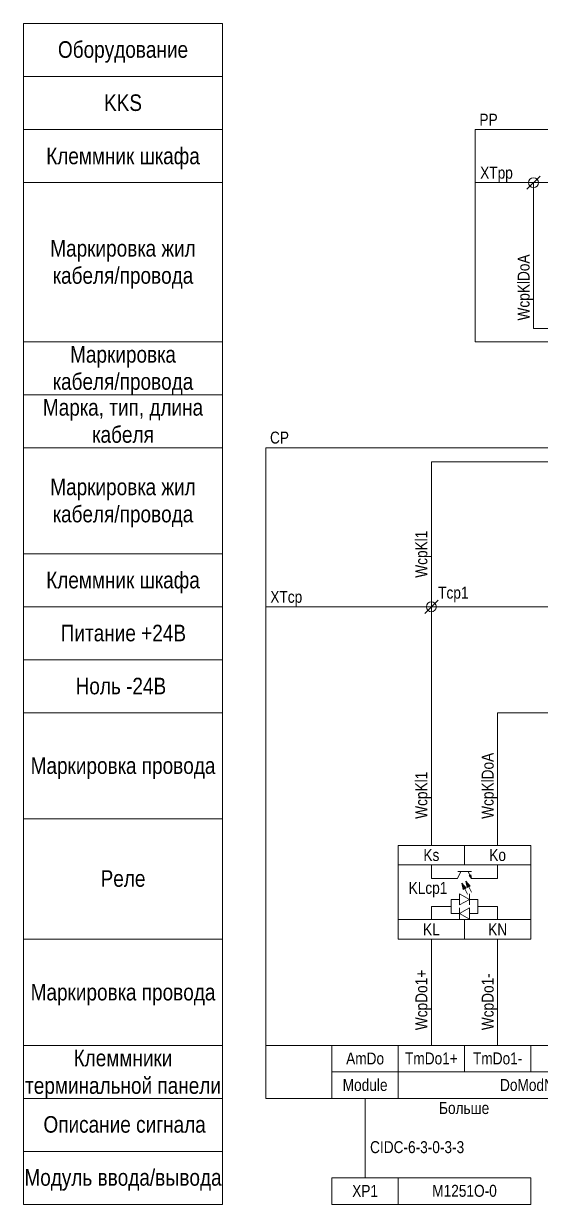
# Model space of a CAD drawing. Header units: millimetres. Extents: x 20 to 215, y -183 to -5.
# Drawn here: x 20 to 98, y -183.2 to -5 of the extents above; entities that cross this region are included whole.
import ezdxf

# ---------------------------------------------------------------- set-up
doc = ezdxf.new("R2010")
doc.units = ezdxf.units.MM
doc.header["$MEASUREMENT"] = 0
doc.linetypes.add('1_1', pattern=[2000, 1000, -1000])
doc.linetypes.add('4_2_1_2', pattern=[6702.777624, 3527.777672, -1763.888836, 0, -1411.111116])
for name, color, linetype in [('cp_names', 7, 'Continuous'), ('cp_params_di', 7, 'Continuous'), ('cp_params_do', 7, 'Continuous'), ('cp_static_di', 7, 'Continuous'), ('cp_static_do', 7, 'Continuous'), ('id_names', 7, 'Continuous'), ('id_params_di', 7, 'Continuous'), ('id_params_do', 7, 'Continuous'), ('id_static_di', 7, 'Continuous'), ('id_static_do', 7, 'Continuous')]:
    doc.layers.add(name, color=color, linetype=linetype)
doc.styles.add('СГЕНЕРИР_СТИЛЬ_1', font='')
doc.styles.get('СГЕНЕРИР_СТИЛЬ_1').set_extended_font_data('Arial Narrow')

msp = doc.modelspace()

# ---------------------------------------------------------------- hatches: boundary and pattern name
at = {"layer": 'cp_static_do', "linetype": 'Continuous', "lineweight": 0, "true_color": 0x000000}
for points in [[(87.59, -134), (87.48, -133.43), (87.21, -133.57)], [(86.15, -134.71), (86.35, -135.66), (86.79, -135.44)], [(86.74, -134.42), (86.93, -135.37), (87.38, -135.15)]]:
    msp.add_hatch(color=18, dxfattribs=at).paths.add_polyline_path(points)

# ---------------------------------------------------------------- linework, layer by layer
at = {"layer": 'cp_names', "color": 7, "linetype": 'Continuous', "lineweight": 15, "ltscale": 100}
for points in [[(20, -85), (50, -85), (50, -69), (20, -69)], [(20, -93), (50, -93), (50, -85), (20, -85)], [(20, -101), (50, -101), (50, -93), (20, -93)], [(20, -109), (50, -109), (50, -101), (20, -101)], [(20, -125), (50, -125), (50, -109), (20, -109)], [(20, -143.18), (50, -143.18), (50, -125), (20, -125)], [(20, -159.18), (50, -159.18), (50, -143.18), (20, -143.18)], [(20, -167.18), (50, -167.18), (50, -159.18), (20, -159.18)], [(20, -175.18), (50, -175.18), (50, -167.18), (20, -167.18)], [(20, -183.18), (50, -183.18), (50, -175.18), (20, -175.18)]]:
    msp.add_lwpolyline(points, close=True, dxfattribs=at)
at = {"layer": 'cp_static_di', "color": 7, "linetype": '1_1', "lineweight": 15, "ltscale": 100}
for p, q in [((214.92, -69), (56.53, -69)), ((56.53, -69), (56.53, -167.18))]:
    msp.add_line(p, q, dxfattribs=at)
at = {"layer": 'cp_static_di', "color": 7, "linetype": 'Continuous', "lineweight": 15, "ltscale": 100}
for p, q in [((81.53, -71.14), (157.12, -71.14)), ((81.53, -71.14), (81.53, -93)), ((80.53, -94), (82.53, -92))]:
    msp.add_line(p, q, dxfattribs=at)
at = {"layer": 'cp_static_di', "color": 7, "linetype": '4_2_1_2', "lineweight": 15, "ltscale": 100}
msp.add_line((56.53, -93), (214.92, -93), dxfattribs=at)
at = {"layer": 'cp_static_di', "color": 7, "linetype": 'Continuous', "lineweight": 15, "ltscale": 100}
msp.add_circle((81.53, -93), 0.75, dxfattribs=at)
at = {"layer": 'cp_static_do', "color": 7, "linetype": 'Continuous', "lineweight": 15, "ltscale": 100}
for p, q in [((81.53, -93), (81.53, -129)), ((91.53, -129), (91.53, -109)), ((103.51, -109), (91.53, -109)), ((85.97, -132.96), (85.46, -134)), ((85.5, -132.96), (87.56, -132.96)), ((87.08, -132.96), (87.35, -133.5)), ((87.21, -133.57), (87.48, -133.43)), ((87.59, -134), (87.21, -133.57)), ((87.59, -134), (87.48, -133.43)), ((86.15, -134.71), (86.79, -135.44)), ((86.15, -134.71), (86.35, -135.66)), ((86.74, -134.42), (87.38, -135.15)), ((86.74, -134.42), (86.93, -135.37)), ((87.38, -135.15), (86.93, -135.37)), ((87.57, -136.08), (87.16, -135.26)), ((86.79, -135.44), (86.35, -135.66)), ((86.98, -136.38), (86.57, -135.55)), ((87.28, -136.31), (87.28, -138)), ((85.78, -140.12), (85.78, -138.43)), ((81.53, -143.18), (81.53, -159.18)), ((91.53, -143.18), (91.53, -159.18)), ((56.53, -159.18), (119.33, -159.18)), ((66.53, -167.18), (66.53, -159.18)), ((56.53, -167.18), (119.33, -167.18)), ((71.53, -167.18), (71.53, -179.18))]:
    msp.add_line(p, q, dxfattribs=at)
for points in [[(76.53, -143.18), (96.53, -143.18), (96.53, -129), (76.53, -129)], [(76.53, -131.96), (86.53, -131.96), (86.53, -129), (76.53, -129)], [(86.53, -131.96), (96.53, -131.96), (96.53, -129), (86.53, -129)], [(85.78, -138), (87.28, -137.15), (85.78, -136.31)], [(87.28, -138.43), (85.78, -139.28), (87.28, -140.12)], [(76.53, -143.18), (86.53, -143.18), (86.53, -140.21), (76.53, -140.21)], [(86.53, -143.18), (96.53, -143.18), (96.53, -140.21), (86.53, -140.21)], [(76.53, -159.18), (86.53, -159.18), (86.53, -163.18), (76.53, -163.18)], [(86.53, -159.18), (96.53, -159.18), (96.53, -163.18), (86.53, -163.18)], [(76.53, -167.18), (66.53, -167.18), (66.53, -163.18), (76.53, -163.18)], [(76.53, -163.18), (119.33, -163.18), (119.33, -167.18), (76.53, -167.18)], [(76.53, -183.18), (66.53, -183.18), (66.53, -179.18), (76.53, -179.18)], [(76.53, -179.18), (96.53, -179.18), (96.53, -183.18), (76.53, -183.18)]]:
    msp.add_lwpolyline(points, close=True, dxfattribs=at)
for points in [[(81.53, -131.96), (81.53, -134), (84.53, -134)], [(91.53, -131.96), (91.53, -134), (87.59, -134)], [(84.53, -134), (85.46, -134)], [(85.78, -139.28), (84.53, -139.28), (84.53, -137.15), (85.78, -137.15)], [(87.28, -137.15), (88.53, -137.15), (88.53, -139.28), (87.28, -139.28)], [(81.53, -140.21), (81.53, -138.21), (84.53, -138.21)], [(91.53, -140.21), (91.53, -138.21), (88.53, -138.21)]]:
    msp.add_lwpolyline(points, dxfattribs=at)
at = {"layer": 'id_names', "color": 7, "linetype": 'Continuous', "lineweight": 15, "ltscale": 100}
for points in [[(20, -13), (50, -13), (50, -5), (20, -5)], [(20, -21), (50, -21), (50, -13), (20, -13)], [(20, -29), (50, -29), (50, -21), (20, -21)], [(20, -53), (50, -53), (50, -29), (20, -29)], [(20, -61), (50, -61), (50, -53), (20, -53)], [(20, -69), (50, -69), (50, -61), (20, -61)]]:
    msp.add_lwpolyline(points, close=True, dxfattribs=at)
at = {"layer": 'id_static_do', "color": 7, "linetype": '1_1', "lineweight": 15, "ltscale": 100}
for p, q in [((214.92, -21), (88.13, -21)), ((88.13, -53), (88.13, -21)), ((214.92, -53), (88.13, -53))]:
    msp.add_line(p, q, dxfattribs=at)
at = {"layer": 'id_static_do', "color": 7, "linetype": 'Continuous', "lineweight": 15, "ltscale": 100}
for p, q in [((95.94, -30), (97.94, -28)), ((96.94, -51), (96.94, -29)), ((96.94, -51), (146.94, -51))]:
    msp.add_line(p, q, dxfattribs=at)
at = {"layer": 'id_static_do', "color": 7, "linetype": '4_2_1_2', "lineweight": 15, "ltscale": 100}
msp.add_line((88.13, -29), (214.92, -29), dxfattribs=at)
at = {"layer": 'id_static_do', "color": 7, "linetype": 'Continuous', "lineweight": 15, "ltscale": 100}
msp.add_circle((96.94, -29), 0.75, dxfattribs=at)

# ---------------------------------------------------------------- texts
at = {"layer": 'cp_names', "color": 7, "linetype": 'Continuous', "lineweight": 15, "insert": (35, -73.66), "char_height": 2.5, "attachment_point": 2, "line_spacing_factor": 0.982786, "style": 'СГЕНЕРИР_СТИЛЬ_1'}
msp.add_mtext('\\A1;{\\pqc;\\fArial Narrow|b0|i0|c204|p34;Маркировка жил\\P\\pqc;\\fArial Narrow|b0|i0|c204|p34;кабеля/провода}', dxfattribs=at)
at = {"layer": 'cp_names', "color": 7, "linetype": 'Continuous', "lineweight": 15, "char_height": 2.5, "attachment_point": 2, "style": 'СГЕНЕРИР_СТИЛЬ_1'}
for s, insert in [('\\A1;{\\pqc;\\fArial Narrow|b0|i0|c204|p34;Клеммник\\fArial Narrow|b0|i0|c204|p34; шкафа}', (35, -87.72)), ('\\A1;{\\pqc;\\fArial Narrow|b0|i0|c204|p34;Питание +24В}', (35.05, -95.71)), ('\\A1;{\\pqc;\\fArial Narrow|b0|i0|c204|p34;Ноль \\fArial Narrow|b0|i0|c204|p34;-24\\fArial Narrow|b0|i0|c204|p34;В}', (34.68, -103.71)), ('\\A1;{\\pqc;\\fArial Narrow|b0|i0|c204|p34;Маркировка \\fArial Narrow|b0|i0|c204|p34;провода}', (35, -115.72)), ('\\A1;{\\pqc;\\fArial Narrow|b0|i0|c204|p34;Реле}', (35, -132.75)), ('\\A1;{\\pqc;\\fArial Narrow|b0|i0|c204|p34;Маркировка \\fArial Narrow|b0|i0|c204|p34;провода}', (35, -149.9)), ('\\A1;{\\pqc;\\fArial Narrow|b0|i0|c204|p34;Описание сигнала}', (35.24, -169.86)), ('\\A1;{\\pqc;\\fArial Narrow|b0|i0|c204|p34;Модуль ввода/вывода}', (35, -177.86))]:
    msp.add_mtext(s, dxfattribs=dict(at, insert=insert))
at = {"layer": 'cp_names', "color": 7, "linetype": 'Continuous', "lineweight": 15, "insert": (35, -159.84), "char_height": 2.5, "width": 30, "attachment_point": 2, "line_spacing_factor": 0.996518, "style": 'СГЕНЕРИР_СТИЛЬ_1'}
msp.add_mtext('\\A1;{\\pqc;\\fArial Narrow|b0|i0|c204|p34;Клеммник\\fArial Narrow|b0|i0|c204|p34;и терминальной панели}', dxfattribs=at)
at = {"layer": 'cp_params_di', "color": 7, "linetype": 'Continuous', "lineweight": 15, "char_height": 1.8, "style": 'СГЕНЕРИР_СТИЛЬ_1'}
for s, insert, attachment_point in [('\\A1;{\\pql;\\fArial Narrow|b0|i0|c204|p34;CP}', (57.18, -66.57), 1), ('\\A1;{\\pqr;\\fArial Narrow|b0|i0|c204|p34;XTcp}', (62.04, -90.6), 3), ('\\A1;{\\pql;\\fArial Narrow|b0|i0|c204|p34;Tcp\\fArial Narrow|b0|i0|c204|p34;1}', (82.55, -89.97), 1)]:
    msp.add_mtext(s, dxfattribs=dict(at, insert=insert, attachment_point=attachment_point))
at = {"layer": 'cp_params_di', "color": 7, "linetype": 'Continuous', "lineweight": 15, "char_height": 1.8, "attachment_point": 1, "rotation": 90, "style": 'СГЕНЕРИР_СТИЛЬ_1'}
for s, insert in [('\\A1;{\\pql;\\fArial Narrow|b0|i0|c204|p34;WcpKl1}', (79.12, -88.62)), ('\\A1;{\\pql;\\fArial Narrow|b0|i0|c204|p34;WcpKlDoA}', (89.12, -125))]:
    msp.add_mtext(s, dxfattribs=dict(at, insert=insert))
at = {"layer": 'cp_params_do', "color": 7, "linetype": 'Continuous', "lineweight": 15, "char_height": 1.8, "attachment_point": 1, "rotation": 90, "style": 'СГЕНЕРИР_СТИЛЬ_1'}
for s, insert in [('\\A1;{\\pql;\\fArial Narrow|b0|i0|c204|p34;WcpKl1}', (79.12, -125)), ('\\A1;{\\pql;\\fArial Narrow|b0|i0|c204|p34;WcpDo1\\fArial Narrow|b0|i0|c204|p34;+}', (79.12, -156.89)), ('\\A1;{\\pql;\\fArial Narrow|b0|i0|c204|p34;WcpDo1\\fArial Narrow|b0|i0|c204|p34;-}', (89.12, -156.89))]:
    msp.add_mtext(s, dxfattribs=dict(at, insert=insert))
at = {"layer": 'cp_params_do', "color": 7, "linetype": 'Continuous', "lineweight": 15, "char_height": 1.8, "attachment_point": 2, "style": 'СГЕНЕРИР_СТИЛЬ_1'}
for s, insert in [('\\A1;{\\pqc;\\fArial Narrow|b0|i0|c204|p34;Ks}', (81.53, -129.56)), ('\\A1;{\\pqc;\\fArial Narrow|b0|i0|c204|p34;K\\fArial Narrow|b0|i0|c204|p34;o}', (91.53, -129.56)), ('\\A1;{\\pqc;\\fArial Narrow|b0|i0|c204|p34;KLcp\\fArial Narrow|b0|i0|c204|p34;1}', (81.02, -134.52)), ('\\A1;{\\pqc;\\fArial Narrow|b0|i0|c204|p34;KL}', (81.53, -140.78)), ('\\A1;{\\pqc;\\fArial Narrow|b0|i0|c204|p34;KN}', (91.53, -140.78)), ('\\A1;{\\pqc;\\fArial Narrow|b0|i0|c204|p34;Am\\fArial Narrow|b0|i0|c204|p34;Do}', (71.53, -160.26)), ('\\A1;{\\pqc;\\fArial Narrow|b0|i0|c204|p34;TmD\\fArial Narrow|b0|i0|c204|p34;o\\fArial Narrow|b0|i0|c204|p34;1+}', (81.53, -160.25)), ('\\A1;{\\pqc;\\fArial Narrow|b0|i0|c204|p34;TmD\\fArial Narrow|b0|i0|c204|p34;o\\fArial Narrow|b0|i0|c204|p34;1-}', (91.53, -160.25)), ('\\A1;{\\pqc;\\fArial Narrow|b0|i0|c204|p34;D\\fArial Narrow|b0|i0|c204|p34;o\\fArial Narrow|b0|i0|c204|p34;ModName}', (97.96, -164.26))]:
    msp.add_mtext(s, dxfattribs=dict(at, insert=insert))
at = {"layer": 'cp_static_do', "color": 7, "linetype": 'Continuous', "lineweight": 15, "char_height": 1.8, "attachment_point": 2, "style": 'СГЕНЕРИР_СТИЛЬ_1'}
for s, insert in [('\\A1;{\\pqc;\\fArial Narrow|b0|i0|c204|p34;Module}', (71.53, -164.26)), ('\\A1;{\\pqc;\\fArial Narrow|b0|i0|c204|p34;Больше}', (86.47, -167.74)), ('\\A1;{\\pqc;\\fArial Narrow|b0|i0|c204|p34;XP1}', (71.53, -180.25)), ('\\A1;{\\pqc;\\fArial Narrow|b0|i0|c204|p34;M1251O-0}', (86.53, -180.23))]:
    msp.add_mtext(s, dxfattribs=dict(at, insert=insert))
at = {"layer": 'id_names', "color": 7, "linetype": 'Continuous', "lineweight": 15, "char_height": 2.5, "attachment_point": 2, "style": 'СГЕНЕРИР_СТИЛЬ_1'}
for s, insert in [('\\A1;{\\pqc;\\fArial Narrow|b0|i0|c204|p34;Оборудование}', (35, -7.66)), ('\\A1;{\\pqc;\\fArial Narrow|b0|i0|c204|p34;KKS}', (35, -15.68)), ('\\A1;{\\pqc;\\fArial Narrow|b0|i0|c204|p34;Клеммник\\fArial Narrow|b0|i0|c204|p34; шкафа}', (35, -23.72))]:
    msp.add_mtext(s, dxfattribs=dict(at, insert=insert))
for s, insert, line_spacing_factor in [('\\A1;{\\pqc;\\fArial Narrow|b0|i0|c204|p34;Маркировка жил\\P\\pqc;\\fArial Narrow|b0|i0|c204|p34;кабеля/провода}', (35, -37.66), 0.982786), ('\\A1;{\\pqc;\\fArial Narrow|b0|i0|c204|p34;Маркировка\\P\\pqc;\\fArial Narrow|b0|i0|c204|p34;кабеля/провода}', (35, -53.66), 0.982786), ('\\A1;{\\pqc;\\fArial Narrow|b0|i0|c204|p34;Марка, тип\\fArial Narrow|b0|i0|c204|p34;, длина\\P\\pqc;\\fArial Narrow|b0|i0|c204|p34;кабеля}', (35, -61.66), 0.98101)]:
    msp.add_mtext(s, dxfattribs=dict(at, insert=insert, line_spacing_factor=line_spacing_factor))
at = {"layer": 'id_params_di', "color": 7, "linetype": 'Continuous', "lineweight": 15, "insert": (94.54, -49.8), "char_height": 1.8, "attachment_point": 1, "rotation": 90, "style": 'СГЕНЕРИР_СТИЛЬ_1'}
msp.add_mtext('\\A1;{\\pql;\\fArial Narrow|b0|i0|c204|p34;WcpKlDoA}', dxfattribs=at)
at = {"layer": 'id_params_do', "color": 7, "linetype": 'Continuous', "lineweight": 15, "char_height": 1.8, "style": 'СГЕНЕРИР_СТИЛЬ_1'}
for s, insert, attachment_point in [('\\A1;{\\pql;\\fArial Narrow|b0|i0|c204|p34;PP}', (88.78, -18.6), 1), ('\\A1;{\\pqr;\\fArial Narrow|b0|i0|c204|p34;XTpp}', (93.82, -26.6), 3)]:
    msp.add_mtext(s, dxfattribs=dict(at, insert=insert, attachment_point=attachment_point))
at = {"layer": 'id_static_di', "color": 7, "linetype": 'Continuous', "lineweight": 15, "insert": (72.28, -173.64), "char_height": 1.8, "attachment_point": 1, "style": 'СГЕНЕРИР_СТИЛЬ_1'}
msp.add_mtext('\\A1;{\\pql;\\fArial Narrow|b0|i0|c204|p34;CIDC-6-3-0-3-3}', dxfattribs=at)

doc.saveas('drawing.dxf')
